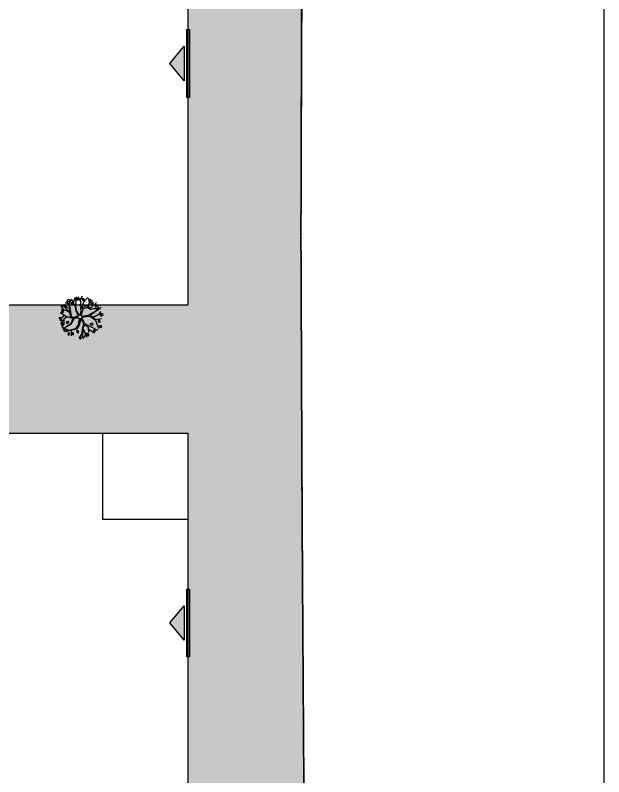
# Model space of a CAD drawing. Header units: millimetres. Extents: x -176651 to 388869, y -469666 to 486614.
# Drawn here: x 347007 to 388869, y 265657 to 319804 of the extents above; entities that cross this region are included whole.
import ezdxf

# ---------------------------------------------------------------- set-up
doc = ezdxf.new("R2010")
doc.units = ezdxf.units.MM
doc.linetypes.add('Site boundary$0$DASHDOT', pattern=[25.4, 12.7, -6.35, 0, -6.35])
doc.layers.add('A- FURNITURE', color=252, linetype='Continuous', lineweight=0)
for name, color, linetype in [('ad-Entrance Point', 4, 'Continuous'), ('ad-Parking', 8, 'Continuous'), ('ad-Plot Boundary', 8, 'Continuous'), ('ad-Road', 8, 'Continuous'), ('ad-Road Hatch', 8, 'Continuous'), ('CAY', 94, 'Continuous')]:
    doc.layers.add(name, color=color, linetype=linetype)
doc.layers.add('Site boundary$0$ad-Site Boundary', color=1, linetype='Site boundary$0$DASHDOT', lineweight=35, true_color=0xff0000)

# ---------------------------------------------------------------- blocks, each defined once
blk = doc.blocks.new('Site boundary')
at = {"ltscale": 5}
blk.add_lwpolyline([(-176651, 486614), (388869, 486614), (388869, -18386), (-176651, -18386)], close=True, dxfattribs=at)
at = {"layer": 'Site boundary$0$ad-Site Boundary', "ltscale": 1.5}
blk.add_lwpolyline([(367727, 193888), (367668, 205482), (367583, 220558), (367635, 236091), (367635, 247490), (367570, 259867), (367414, 283740), (367329, 304118), (367381, 322403)], dxfattribs=at)
blk = doc.blocks.new('A$C4fb60e89')
at = {"layer": 'ad-Road Hatch', "ltscale": 5, "transparency": 33554687}
h = blk.add_hatch(dxfattribs=at)
h.set_pattern_fill('AR-HBONE', color=256, scale=15)
h.set_pattern_definition([(45, (-193247.7, -428758.8), (0, 2155.2615), [4572, -1524]), (135, (-192170.1, -427681.1), (2e-13, 2155.2615), [4572, -1524])])
h.paths.add_polyline_path([(175594, -250241), (169178, -249341), (167473, -249057), (167473, -138694), (101313, -138694), (101313, -199954), (101308, -237995), (101040, -268291), (101008, -280968), (101066, -293684), (101243, -311127), (100910, -319344), (100949, -333937), (100669, -366960), (100727, -390983), (100669, -404586), (100538, -420418), (100467, -428759), (92426, -427265), (92163, -427209), (92163, -321454), (24803, -321454), (24803, -412961), (15653, -411029), (15654, -321452), (-19535, -321452), (-34427, -319477), (-65207, -315395), (-171770, -301268), (-185854, -298333), (-193248, -296832), (-193244, -292908), (-191914, -285219), (-191839, -284679), (-183397, -286393), (-169723, -289243), (-53141, -304698), (-18730, -309262), (15653, -309262), (15653, 703), (24803, 1115), (24803, -129544), (92163, -129544), (92163, 15133), (101313, 17713), (101313, -129544), (167473, -129544), (167473, 35552), (175738, 37855), (175849, 28595), (175836, 25947), (175777, 14040), (175855, 2316), (175660, -18036), (175731, -34039), (175718, -46839), (175673, -63402), (175816, -82072), (175542, -106356), (175490, -124641), (175575, -145019), (175731, -168892), (175797, -181269), (175797, -192667), (175744, -208200), (175829, -223277), (175888, -234871)])
h.paths.add_polyline_path([(24803, -309264), (92163, -309264), (92163, -138694), (24803, -138694)], flags=16)
at = {"layer": 'ad-Road', "ltscale": 5}
for points in [[(167473, -249057), (167473, -138694), (101313, -138694), (101313, -199954), (101308, -237995)], [(101313, 17713), (101313, -129544), (167473, -129544), (167473, 35552)], [(175542, -106356), (175490, -124641), (175575, -145019), (175731, -168892), (175797, -181269), (175797, -192667), (175744, -208200), (175829, -223277), (175888, -234871)]]:
    blk.add_lwpolyline(points, dxfattribs=at)
blk = doc.blocks.new('A$Cde044142')
at = {"layer": 'ad-Plot Boundary'}
blk.add_lwpolyline([(0, 0), (33080, 0), (33080, 30630), (0, 30630)], close=True, dxfattribs=at)
blk = doc.blocks.new('zw$A88E')
at = {"layer": 'ad-Plot Boundary', "ltscale": 5}
for p in [(-41344, -167399), (-41344, -207179)]:
    blk.add_blockref('A$Cde044142', p, dxfattribs=at)
blk = doc.blocks.new('zw$944D')
at = {"layer": 'ad-Parking', "ltscale": 5}
blk.add_lwpolyline([(0, 0), (6100, 0), (6100, 6100), (0, 6100)], close=True, dxfattribs=at)
blk = doc.blocks.new('zw$2786')
at = {"layer": 'ad-Parking', "ltscale": 5}
blk.add_blockref('zw$944D', (173269, -64037), dxfattribs=at)
blk = doc.blocks.new('QRFQ')
at = {"layer": 'CAY', "color": 30, "true_color": 0xf26722}
for p, q in [((260795.323, 1945731.538, 129.914), (260795.321, 1945731.371, 129.914)), ((260795.321, 1945731.371, 129.914), (260795.419, 1945731.314, 129.914)), ((260795.323, 1945731.538, 129.914), (260795.411, 1945731.487, 129.914)), ((260795.423, 1945731.108, 129.914), (260795.354, 1945731.33, 129.914)), ((260795.442, 1945731.392, 129.914), (260795.411, 1945731.487, 129.914)), ((260795.419, 1945731.314, 129.914), (260795.442, 1945731.392, 129.914)), ((260795.604, 1945731.078, 129.914), (260795.535, 1945731.48, 129.914)), ((260795.848, 1945731.124, 129.914), (260795.57, 1945731.312, 129.914)), ((260795.72, 1945731.211, 129.914), (260795.586, 1945731.503, 129.914)), ((260795.847, 1945731.432, 129.914), (260795.667, 1945731.577, 129.914)), ((260795.922, 1945731.201, 129.914), (260795.782, 1945731.644, 129.914)), ((260795.919, 1945731.729, 129.914), (260795.821, 1945731.709, 129.914)), ((260795.821, 1945731.709, 129.914), (260795.905, 1945731.63, 129.914)), ((260795.867, 1945731.367, 129.914), (260796.156, 1945731.735, 129.914)), ((260795.905, 1945731.63, 129.914), (260795.992, 1945731.594, 129.914)), ((260796.013, 1945731.704, 129.914), (260795.919, 1945731.729, 129.914)), ((260795.992, 1945731.594, 129.914), (260796.042, 1945731.642, 129.914)), ((260796.042, 1945731.642, 129.914), (260796.013, 1945731.704, 129.914)), ((260796.102, 1945731.485, 129.914), (260796.052, 1945731.437, 129.914)), ((260796.052, 1945731.437, 129.914), (260796.054, 1945731.328, 129.914)), ((260796.054, 1945731.328, 129.914), (260796.077, 1945731.33, 129.914)), ((260796.077, 1945731.33, 129.914), (260796.152, 1945731.348, 129.914)), ((260796.173, 1945731.458, 129.914), (260796.102, 1945731.485, 129.914)), ((260796.152, 1945731.348, 129.914), (260796.173, 1945731.458, 129.914)), ((260796.285, 1945731.184, 129.914), (260796.164, 1945731.715, 129.914)), ((260796.23, 1945731.426, 129.914), (260796.447, 1945731.753, 129.914)), ((260796.318, 1945731.174, 129.914), (260796.551, 1945731.776, 129.914)), ((260796.448, 1945731.531, 129.914), (260796.386, 1945731.761, 129.914)), ((260796.647, 1945731.702, 129.914), (260796.54, 1945731.643, 129.914)), ((260796.54, 1945731.643, 129.914), (260796.542, 1945731.535, 129.914)), ((260796.542, 1945731.535, 129.914), (260796.653, 1945731.578, 129.914)), ((260796.647, 1945731.702, 129.914), (260796.684, 1945731.667, 129.914)), ((260796.772, 1945731.364, 129.914), (260796.649, 1945731.77, 129.914)), ((260796.653, 1945731.578, 129.914), (260796.684, 1945731.667, 129.914)), ((260796.67, 1945731.155, 129.914), (260796.772, 1945731.364, 129.914)), ((260796.726, 1945731.056, 129.914), (260797.052, 1945731.389, 129.914)), ((260796.729, 1945731.504, 129.914), (260796.976, 1945731.714, 129.914)), ((260796.898, 1945731.604, 129.914), (260796.896, 1945731.437, 129.914)), ((260796.896, 1945731.437, 129.914), (260796.993, 1945731.38, 129.914)), ((260796.898, 1945731.604, 129.914), (260796.985, 1945731.553, 129.914)), ((260797.017, 1945731.459, 129.914), (260796.985, 1945731.553, 129.914)), ((260796.993, 1945731.38, 129.914), (260797.017, 1945731.459, 129.914)), ((260797.052, 1945731.389, 129.914), (260797.301, 1945731.525, 129.914)), ((260797.226, 1945731.006, 129.914), (260797.481, 1945731.38, 129.914)), ((260797.313, 1945731.133, 129.914), (260797.374, 1945731.456, 129.914)), ((260797.38, 1945731.238, 129.914), (260797.58, 1945731.256, 129.914)), ((260794.981, 1945730.726, 129.914), (260794.98, 1945730.558, 129.914)), ((260794.981, 1945730.726, 129.914), (260795.069, 1945730.675, 129.914)), ((260795.485, 1945730.612, 129.914), (260795.122, 1945730.996, 129.914)), ((260795.331, 1945730.775, 129.914), (260795.135, 1945730.628, 129.914)), ((260795.356, 1945731.119, 129.914), (260795.249, 1945731.06, 129.914)), ((260795.249, 1945731.06, 129.914), (260795.251, 1945730.952, 129.914)), ((260795.251, 1945730.952, 129.914), (260795.363, 1945730.994, 129.914)), ((260795.623, 1945731.013, 129.914), (260795.252, 1945731.188, 129.914)), ((260795.356, 1945731.119, 129.914), (260795.393, 1945731.084, 129.914)), ((260795.363, 1945730.994, 129.914), (260795.393, 1945731.084, 129.914)), ((260795.801, 1945730.896, 129.914), (260795.604, 1945731.078, 129.914)), ((260795.795, 1945730.82, 129.914), (260795.623, 1945731.013, 129.914)), ((260795.777, 1945730.496, 129.914), (260795.795, 1945730.82, 129.914)), ((260795.848, 1945731.124, 129.914), (260795.801, 1945730.896, 129.914)), ((260795.834, 1945730.529, 129.914), (260795.922, 1945731.201, 129.914)), ((260796.248, 1945730.828, 129.914), (260796.285, 1945731.184, 129.914)), ((260796.306, 1945730.466, 129.914), (260796.248, 1945730.828, 129.914)), ((260796.281, 1945730.818, 129.914), (260796.318, 1945731.174, 129.914)), ((260796.397, 1945730.5, 129.914), (260796.281, 1945730.818, 129.914)), ((260796.538, 1945730.411, 129.914), (260796.772, 1945730.842, 129.914)), ((260796.591, 1945730.693, 129.914), (260796.67, 1945731.155, 129.914)), ((260796.709, 1945730.865, 129.914), (260796.726, 1945731.056, 129.914)), ((260796.709, 1945730.865, 129.914), (260796.787, 1945730.966, 129.914)), ((260796.772, 1945730.842, 129.914), (260797.083, 1945730.889, 129.914)), ((260796.787, 1945730.966, 129.914), (260797.226, 1945731.006, 129.914)), ((260797.083, 1945730.889, 129.914), (260797.278, 1945730.679, 129.914)), ((260797.134, 1945730.949, 129.914), (260797.239, 1945730.989, 129.914)), ((260797.156, 1945730.919, 129.914), (260797.134, 1945730.949, 129.914)), ((260797.157, 1945730.918, 129.914), (260797.295, 1945730.745, 129.914)), ((260797.239, 1945730.989, 129.914), (260797.384, 1945731.234, 129.914)), ((260797.295, 1945730.745, 129.914), (260797.8, 1945731.019, 129.914)), ((260797.466, 1945731.152, 129.914), (260797.368, 1945731.132, 129.914)), ((260797.368, 1945731.132, 129.914), (260797.452, 1945731.053, 129.914)), ((260797.452, 1945731.053, 129.914), (260797.54, 1945731.017, 129.914)), ((260797.56, 1945731.128, 129.914), (260797.466, 1945731.152, 129.914)), ((260797.54, 1945731.017, 129.914), (260797.589, 1945731.065, 129.914)), ((260797.589, 1945731.065, 129.914), (260797.56, 1945731.128, 129.914)), ((260797.624, 1945730.454, 129.914), (260797.895, 1945730.725, 129.914)), ((260797.755, 1945730.89, 129.914), (260797.648, 1945730.832, 129.914)), ((260797.648, 1945730.832, 129.914), (260797.65, 1945730.723, 129.914)), ((260797.65, 1945730.723, 129.914), (260797.761, 1945730.766, 129.914)), ((260797.755, 1945730.89, 129.914), (260797.792, 1945730.855, 129.914)), ((260797.761, 1945730.766, 129.914), (260797.792, 1945730.855, 129.914)), ((260795.267, 1945730.497, 129.914), (260794.959, 1945730.261, 129.914)), ((260795.118, 1945730.383, 129.914), (260794.968, 1945730.47, 129.914)), ((260795.086, 1945730.28, 129.914), (260794.979, 1945730.222, 129.914)), ((260794.979, 1945730.222, 129.914), (260794.981, 1945730.113, 129.914)), ((260794.98, 1945730.558, 129.914), (260795.077, 1945730.502, 129.914)), ((260794.981, 1945730.113, 129.914), (260795.092, 1945730.156, 129.914)), ((260795.163, 1945730.156, 129.914), (260795.005, 1945730.047, 129.914)), ((260795.1, 1945730.58, 129.914), (260795.069, 1945730.675, 129.914)), ((260795.077, 1945730.502, 129.914), (260795.1, 1945730.58, 129.914)), ((260795.086, 1945730.28, 129.914), (260795.122, 1945730.245, 129.914)), ((260795.092, 1945730.156, 129.914), (260795.122, 1945730.245, 129.914)), ((260795.26, 1945730.495, 129.914), (260795.163, 1945730.156, 129.914)), ((260795.507, 1945730.585, 129.914), (260795.267, 1945730.497, 129.914)), ((260795.396, 1945730.189, 129.914), (260795.418, 1945730.284, 129.914)), ((260795.398, 1945730.105, 129.914), (260795.396, 1945730.189, 129.914)), ((260795.418, 1945730.284, 129.914), (260795.483, 1945730.282, 129.914)), ((260795.483, 1945730.282, 129.914), (260795.521, 1945730.2, 129.914)), ((260795.521, 1945730.2, 129.914), (260795.484, 1945730.138, 129.914)), ((260795.771, 1945730.486, 129.914), (260795.485, 1945730.612, 129.914)), ((260795.862, 1945730.379, 129.914), (260795.507, 1945730.585, 129.914)), ((260795.892, 1945730.363, 129.914), (260795.642, 1945730.044, 129.914)), ((260795.945, 1945730.332, 129.914), (260795.654, 1945730.005, 129.914)), ((260795.964, 1945730.427, 129.914), (260795.834, 1945730.529, 129.914)), ((260795.862, 1945730.38, 129.914), (260795.892, 1945730.363, 129.914)), ((260795.944, 1945730.331, 129.914), (260795.946, 1945730.331, 129.914)), ((260796.253, 1945730.333, 129.914), (260795.946, 1945730.331, 129.914)), ((260795.964, 1945730.427, 129.914), (260796.299, 1945730.459, 129.914)), ((260796.311, 1945730.231, 129.914), (260796.136, 1945729.845, 129.914)), ((260796.44, 1945730.205, 129.914), (260796.207, 1945729.804, 129.914)), ((260796.447, 1945730.207, 129.914), (260796.526, 1945729.833, 129.914)), ((260796.457, 1945730.489, 129.914), (260796.591, 1945730.693, 129.914)), ((260796.6, 1945729.8, 129.914), (260796.504, 1945730.241, 129.914)), ((260796.538, 1945730.288, 129.914), (260797.001, 1945730.227, 129.914)), ((260796.551, 1945730.359, 129.914), (260796.993, 1945730.311, 129.914)), ((260796.993, 1945730.311, 129.914), (260797.624, 1945730.454, 129.914)), ((260797.001, 1945730.227, 129.914), (260797.117, 1945730.199, 129.914)), ((260797.117, 1945730.199, 129.914), (260797.412, 1945729.827, 129.914)), ((260798.044, 1945730.585, 129.914), (260797.158, 1945730.269, 129.914)), ((260797.158, 1945730.269, 129.914), (260797.267, 1945730.099, 129.914)), ((260797.267, 1945730.099, 129.914), (260797.783, 1945730.174, 129.914)), ((260797.278, 1945730.679, 129.914), (260797.503, 1945730.656, 129.914)), ((260797.298, 1945730.054, 129.914), (260797.684, 1945730.159, 129.914)), ((260797.503, 1945730.656, 129.914), (260797.87, 1945730.58, 129.914)), ((260797.624, 1945730.454, 129.914), (260797.924, 1945730.547, 129.914)), ((260797.783, 1945730.174, 129.914), (260797.936, 1945730.34, 129.914)), ((260797.783, 1945730.174, 129.914), (260797.895, 1945729.975, 129.914)), ((260797.93, 1945730.162, 129.914), (260797.832, 1945730.142, 129.914)), ((260798.024, 1945730.138, 129.914), (260797.93, 1945730.162, 129.914)), ((260795.399, 1945729.617, 129.914), (260794.982, 1945730.007, 129.914)), ((260795.654, 1945730.005, 129.914), (260794.991, 1945729.834, 129.914)), ((260795.12, 1945729.757, 129.914), (260795.022, 1945729.737, 129.914)), ((260795.022, 1945729.737, 129.914), (260795.106, 1945729.658, 129.914)), ((260795.106, 1945729.658, 129.914), (260795.193, 1945729.622, 129.914)), ((260795.214, 1945729.733, 129.914), (260795.12, 1945729.757, 129.914)), ((260795.289, 1945729.92, 129.914), (260795.127, 1945729.874, 129.914)), ((260795.193, 1945729.622, 129.914), (260795.243, 1945729.67, 129.914)), ((260795.243, 1945729.67, 129.914), (260795.214, 1945729.733, 129.914)), ((260795.55, 1945729.998, 129.914), (260795.283, 1945729.921, 129.914)), ((260795.484, 1945730.138, 129.914), (260795.398, 1945730.105, 129.914)), ((260795.883, 1945729.604, 129.914), (260795.399, 1945729.617, 129.914)), ((260795.642, 1945730.044, 129.914), (260795.55, 1945729.998, 129.914)), ((260796.136, 1945729.845, 129.914), (260795.883, 1945729.604, 129.914)), ((260796.207, 1945729.804, 129.914), (260795.934, 1945729.561, 129.914)), ((260796.526, 1945729.833, 129.914), (260796.329, 1945729.492, 129.914)), ((260796.556, 1945729.722, 129.914), (260796.394, 1945729.508, 129.914)), ((260796.556, 1945729.722, 129.914), (260796.796, 1945729.516, 129.914)), ((260796.6, 1945729.8, 129.914), (260796.983, 1945729.447, 129.914)), ((260797.045, 1945729.681, 129.914), (260796.947, 1945729.661, 129.914)), ((260796.947, 1945729.661, 129.914), (260797.031, 1945729.582, 129.914)), ((260797.139, 1945729.657, 129.914), (260797.045, 1945729.681, 129.914)), ((260797.168, 1945729.594, 129.914), (260797.139, 1945729.657, 129.914)), ((260797.298, 1945730.054, 129.914), (260797.427, 1945729.886, 129.914)), ((260797.412, 1945729.827, 129.914), (260797.453, 1945729.214, 129.914)), ((260797.427, 1945729.886, 129.914), (260797.848, 1945729.829, 129.914)), ((260797.642, 1945729.778, 129.914), (260797.593, 1945729.73, 129.914)), ((260797.593, 1945729.73, 129.914), (260797.595, 1945729.622, 129.914)), ((260797.595, 1945729.622, 129.914), (260797.618, 1945729.624, 129.914)), ((260797.618, 1945729.624, 129.914), (260797.693, 1945729.641, 129.914)), ((260797.714, 1945729.752, 129.914), (260797.642, 1945729.778, 129.914)), ((260797.693, 1945729.641, 129.914), (260797.714, 1945729.752, 129.914)), ((260797.832, 1945730.142, 129.914), (260797.916, 1945730.063, 129.914)), ((260797.916, 1945730.063, 129.914), (260798.004, 1945730.028, 129.914)), ((260798.004, 1945730.028, 129.914), (260798.053, 1945730.076, 129.914)), ((260798.053, 1945730.076, 129.914), (260798.024, 1945730.138, 129.914)), ((260795.299, 1945729.608, 129.914), (260795.19, 1945729.551, 129.914)), ((260795.345, 1945729.473, 129.914), (260795.25, 1945729.421, 129.914)), ((260795.25, 1945729.421, 129.914), (260795.252, 1945729.313, 129.914)), ((260795.252, 1945729.313, 129.914), (260795.363, 1945729.355, 129.914)), ((260795.934, 1945729.561, 129.914), (260795.299, 1945729.608, 129.914)), ((260795.393, 1945729.445, 129.914), (260795.351, 1945729.484, 129.914)), ((260795.363, 1945729.355, 129.914), (260795.393, 1945729.445, 129.914)), ((260795.549, 1945729.583, 129.914), (260795.442, 1945729.204, 129.914)), ((260795.53, 1945729.472, 129.914), (260795.528, 1945729.305, 129.914)), ((260795.528, 1945729.305, 129.914), (260795.625, 1945729.249, 129.914)), ((260795.53, 1945729.472, 129.914), (260795.618, 1945729.422, 129.914)), ((260795.649, 1945729.327, 129.914), (260795.618, 1945729.422, 129.914)), ((260795.625, 1945729.249, 129.914), (260795.649, 1945729.327, 129.914)), ((260795.919, 1945729.507, 129.914), (260795.917, 1945729.34, 129.914)), ((260795.917, 1945729.34, 129.914), (260796.014, 1945729.284, 129.914)), ((260795.919, 1945729.507, 129.914), (260796.006, 1945729.457, 129.914)), ((260796.237, 1945729.171, 129.914), (260795.932, 1945728.906, 129.914)), ((260796.037, 1945729.362, 129.914), (260796.006, 1945729.457, 129.914)), ((260796.014, 1945729.284, 129.914), (260796.037, 1945729.362, 129.914)), ((260796.348, 1945729.428, 129.914), (260796.187, 1945728.825, 129.914)), ((260796.329, 1945729.492, 129.914), (260796.237, 1945729.171, 129.914)), ((260796.348, 1945729.428, 129.914), (260796.463, 1945729.107, 129.914)), ((260796.394, 1945729.508, 129.914), (260796.451, 1945729.247, 129.914)), ((260796.451, 1945729.247, 129.914), (260796.489, 1945728.824, 129.914)), ((260796.559, 1945729.12, 129.914), (260796.557, 1945728.953, 129.914)), ((260796.559, 1945729.12, 129.914), (260796.647, 1945729.069, 129.914)), ((260796.796, 1945729.516, 129.914), (260796.697, 1945729.118, 129.914)), ((260796.754, 1945729.345, 129.914), (260797.106, 1945728.974, 129.914)), ((260796.983, 1945729.447, 129.914), (260797.375, 1945729.112, 129.914)), ((260797.031, 1945729.582, 129.914), (260797.118, 1945729.546, 129.914)), ((260797.134, 1945729.2, 129.914), (260797.084, 1945729.152, 129.914)), ((260797.084, 1945729.152, 129.914), (260797.086, 1945729.044, 129.914)), ((260797.118, 1945729.546, 129.914), (260797.168, 1945729.594, 129.914)), ((260797.205, 1945729.174, 129.914), (260797.134, 1945729.2, 129.914)), ((260797.184, 1945729.064, 129.914), (260797.205, 1945729.174, 129.914)), ((260797.595, 1945729.361, 129.914), (260797.497, 1945729.341, 129.914)), ((260797.497, 1945729.341, 129.914), (260797.581, 1945729.262, 129.914)), ((260797.581, 1945729.262, 129.914), (260797.668, 1945729.227, 129.914)), ((260797.689, 1945729.337, 129.914), (260797.595, 1945729.361, 129.914)), ((260797.668, 1945729.227, 129.914), (260797.718, 1945729.275, 129.914)), ((260797.718, 1945729.275, 129.914), (260797.689, 1945729.337, 129.914)), ((260796.09, 1945728.992, 129.914), (260795.983, 1945728.934, 129.914)), ((260795.983, 1945728.934, 129.914), (260795.985, 1945728.825, 129.914)), ((260795.985, 1945728.825, 129.914), (260796.097, 1945728.868, 129.914)), ((260796.09, 1945728.992, 129.914), (260796.127, 1945728.957, 129.914)), ((260796.097, 1945728.868, 129.914), (260796.127, 1945728.957, 129.914)), ((260796.471, 1945729.021, 129.914), (260796.233, 1945728.839, 129.914)), ((260796.557, 1945728.953, 129.914), (260796.654, 1945728.896, 129.914)), ((260796.678, 1945728.974, 129.914), (260796.647, 1945729.069, 129.914)), ((260796.654, 1945728.896, 129.914), (260796.678, 1945728.974, 129.914)), ((260797.086, 1945729.044, 129.914), (260797.109, 1945729.046, 129.914)), ((260797.109, 1945729.046, 129.914), (260797.184, 1945729.064, 129.914))]:
    blk.add_line(p, q, dxfattribs=at)
blk.add_circle((260796.402, 1945730.35, 129.914), 0.15, dxfattribs=at)
blk = doc.blocks.new('zw$1761')
at = {"color": 6, "xscale": 39.3712485404797, "yscale": 39.3712485404797, "zscale": 39.3712485404797, "rotation": 15.20137085992779}
blk.add_blockref('QRFQ', (10185407.4, -76610803.4, 53783.4), dxfattribs=at)
blk = doc.blocks.new('$ZCDB_AUDIT_GENERATED_25A5F3')
at = {"layer": 'ad-Entrance Point', "ltscale": 5}
h = blk.add_hatch(color=256, dxfattribs=at)
h.dxf.hatch_style = 1
h.paths.add_polyline_path([(-300, -1187.5), (-300, -3637.5), (-1300, -2412.5)])
for points in [[(-100, 0), (100, 0), (100, -4825), (-100, -4825)], [(-300, -1187.5), (-300, -3637.5), (-1300, -2412.5)]]:
    blk.add_lwpolyline(points, close=True, dxfattribs=at)
blk = doc.blocks.new('$ZCDB_AUDIT_GENERATED_25A5FB')
at = {"layer": 'ad-Entrance Point', "ltscale": 5}
for p in [(167473, -109974), (167473, -149754)]:
    blk.add_blockref('$ZCDB_AUDIT_GENERATED_25A5F3', p, dxfattribs=at)

msp = doc.modelspace()

# ---------------------------------------------------------------- block references
at = {"layer": 'ad-Road', "ltscale": 5}
msp.add_blockref('A$C4fb60e89', (191839, 428759), dxfattribs=at)

# ---------------------------------------------------------------- next in the draw order: block references
msp.add_blockref('Site boundary', (0, 0))
at = {"layer": 'A- FURNITURE', "color": 6, "xscale": 25.39807961885639, "yscale": 25.39807961885639, "zscale": 25.39807961885639}
msp.add_blockref('zw$1761', (173127, 121263), dxfattribs=at)
at = {"layer": 'ad-Entrance Point', "ltscale": 5}
msp.add_blockref('$ZCDB_AUDIT_GENERATED_25A5FB', (191839, 428759), dxfattribs=at)
at = {"layer": 'ad-Parking', "ltscale": 5}
msp.add_blockref('zw$2786', (179944, 348002), dxfattribs=at)
at = {"layer": 'ad-Plot Boundary', "ltscale": 5}
msp.add_blockref('zw$A88E', (367577, 466614), dxfattribs=at)

doc.saveas('drawing.dxf')
